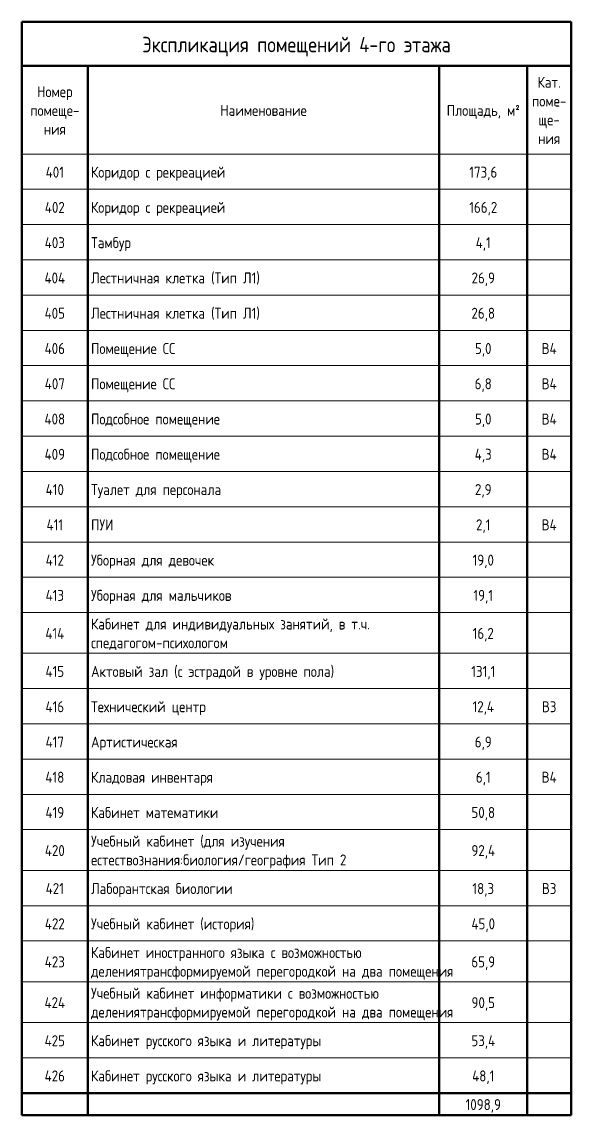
# Model space of a CAD drawing. Header units: millimetres. Extents: x -32 to 417638015, y -35 to 175284279.
# Drawn here: x 417454200 to 417466701, y 175250000 to 175274855 of the extents above; entities that cross this region are included whole.
import ezdxf

# ---------------------------------------------------------------- set-up
doc = ezdxf.new("R2010")
doc.units = ezdxf.units.MM
doc.layers.add('Графика', color=7, linetype='Continuous', lineweight=20)
doc.layers.add('Линии', color=7, linetype='Continuous', lineweight=9, true_color=0x00a600)
doc.styles.add('GOST Common_10', font='GOST_Common.ttf', dxfattribs={"width": 0.9, "height": 3.5})
doc.styles.add('GOST Common_11', font='GOST_Common.ttf', dxfattribs={"width": 0.9, "height": 2.5})

msp = doc.modelspace()

# ---------------------------------------------------------------- linework, layer by layer
at = {"layer": 'Линии', "color": 7, "lineweight": 50}
for p, q in [((417454200, 175274855), (417454200, 175273855)), ((417466701, 175274855), (417454200, 175274855)), ((417466701, 175273855), (417466701, 175274855)), ((417454200, 175273855), (417454200, 175250000)), ((417454200, 175273855), (417466701, 175273855)), ((417455700, 175273855), (417455700, 175271851)), ((417463700, 175273855), (417463700, 175271851)), ((417465700, 175273855), (417465700, 175271851)), ((417466700, 175273855), (417466700, 175271851)), ((417466701, 175273855), (417466701, 175250000)), ((417455700, 175271851), (417455700, 175271049)), ((417463700, 175271851), (417463700, 175271049)), ((417465700, 175271851), (417465700, 175271049)), ((417466700, 175271851), (417466700, 175271049)), ((417455700, 175271049), (417455700, 175270247)), ((417463700, 175271049), (417463700, 175270247)), ((417465700, 175271049), (417465700, 175270247)), ((417466700, 175271049), (417466700, 175270247)), ((417455700, 175270247), (417455700, 175269445)), ((417463700, 175270247), (417463700, 175269445)), ((417465700, 175270247), (417465700, 175269445)), ((417466700, 175270247), (417466700, 175269445)), ((417455700, 175269445), (417455700, 175268643)), ((417463700, 175269445), (417463700, 175268643)), ((417465700, 175269445), (417465700, 175268643)), ((417466700, 175269445), (417466700, 175268643)), ((417455700, 175268643), (417455700, 175267841)), ((417463700, 175268643), (417463700, 175267841)), ((417465700, 175268643), (417465700, 175267841)), ((417466700, 175268643), (417466700, 175267841)), ((417455700, 175267841), (417455700, 175267040)), ((417463700, 175267841), (417463700, 175267040)), ((417465700, 175267841), (417465700, 175267040)), ((417466700, 175267841), (417466700, 175267040)), ((417455700, 175267040), (417455700, 175266238)), ((417463700, 175267040), (417463700, 175266238)), ((417465700, 175267040), (417465700, 175266238)), ((417466700, 175267040), (417466700, 175266238)), ((417455700, 175266238), (417455700, 175265436)), ((417463700, 175266238), (417463700, 175265436)), ((417465700, 175266238), (417465700, 175265436)), ((417466700, 175266238), (417466700, 175265436)), ((417455700, 175265436), (417455700, 175264634)), ((417463700, 175265436), (417463700, 175264634)), ((417465700, 175265436), (417465700, 175264634)), ((417466700, 175265436), (417466700, 175264634)), ((417455700, 175264634), (417455700, 175263832)), ((417463700, 175264634), (417463700, 175263832)), ((417465700, 175264634), (417465700, 175263832)), ((417466700, 175264634), (417466700, 175263832)), ((417455700, 175263832), (417455700, 175263030)), ((417463700, 175263832), (417463700, 175263030)), ((417465700, 175263832), (417465700, 175263030)), ((417466700, 175263832), (417466700, 175263030)), ((417455700, 175263030), (417455700, 175262229)), ((417463700, 175263030), (417463700, 175262229)), ((417465700, 175263030), (417465700, 175262229)), ((417466700, 175263030), (417466700, 175262229)), ((417455700, 175262229), (417455700, 175261427)), ((417463700, 175262229), (417463700, 175261427)), ((417465700, 175262229), (417465700, 175261427)), ((417466700, 175262229), (417466700, 175261427)), ((417455700, 175261427), (417455700, 175260499)), ((417463700, 175261427), (417463700, 175260499)), ((417465700, 175261427), (417465700, 175260499)), ((417466700, 175261427), (417466700, 175260499)), ((417455700, 175260499), (417455700, 175259698)), ((417463700, 175260499), (417463700, 175259698)), ((417465700, 175260499), (417465700, 175259698)), ((417466700, 175260499), (417466700, 175259698)), ((417455700, 175259698), (417455700, 175258896)), ((417463700, 175259698), (417463700, 175258896)), ((417465700, 175259698), (417465700, 175258896)), ((417466700, 175259698), (417466700, 175258896)), ((417455700, 175258896), (417455700, 175258094)), ((417463700, 175258896), (417463700, 175258094)), ((417465700, 175258896), (417465700, 175258094)), ((417466700, 175258896), (417466700, 175258094)), ((417455700, 175258094), (417455700, 175257292)), ((417463700, 175258094), (417463700, 175257292)), ((417465700, 175258094), (417465700, 175257292)), ((417466700, 175258094), (417466700, 175257292)), ((417455700, 175257292), (417455700, 175256490)), ((417463700, 175257292), (417463700, 175256490)), ((417465700, 175257292), (417465700, 175256490)), ((417466700, 175257292), (417466700, 175256490)), ((417455700, 175256490), (417455700, 175255563)), ((417463700, 175256490), (417463700, 175255563)), ((417465700, 175256490), (417465700, 175255563)), ((417466700, 175256490), (417466700, 175255563)), ((417455700, 175255563), (417455700, 175254761)), ((417463700, 175255563), (417463700, 175254761)), ((417465700, 175255563), (417465700, 175254761)), ((417466700, 175255563), (417466700, 175254761)), ((417455700, 175254761), (417455700, 175253959)), ((417463700, 175254761), (417463700, 175253959)), ((417465700, 175254761), (417465700, 175253959)), ((417466700, 175254761), (417466700, 175253959)), ((417455700, 175253959), (417455700, 175253032)), ((417463700, 175253959), (417463700, 175253032)), ((417465700, 175253959), (417465700, 175253032)), ((417466700, 175253959), (417466700, 175253032)), ((417455700, 175253032), (417455700, 175252105)), ((417463700, 175253032), (417463700, 175252105)), ((417465700, 175253032), (417465700, 175252105)), ((417466700, 175253032), (417466700, 175252105)), ((417455700, 175252105), (417455700, 175251303)), ((417463700, 175252105), (417463700, 175251303)), ((417465700, 175252105), (417465700, 175251303)), ((417466700, 175252105), (417466700, 175251303)), ((417455700, 175251303), (417455700, 175250501)), ((417463700, 175251303), (417463700, 175250501)), ((417465700, 175251303), (417465700, 175250501)), ((417466700, 175251303), (417466700, 175250501)), ((417455700, 175250501), (417454200, 175250501)), ((417463700, 175250501), (417455700, 175250501)), ((417455700, 175250501), (417455700, 175250000)), ((417465700, 175250501), (417463700, 175250501)), ((417463700, 175250501), (417463700, 175250000)), ((417466700, 175250501), (417465700, 175250501)), ((417465700, 175250501), (417465700, 175250000)), ((417466700, 175250501), (417466700, 175250000)), ((417466701, 175250000), (417454200, 175250000))]:
    msp.add_line(p, q, dxfattribs=at)
at = {"layer": 'Линии', "color": 7, "lineweight": 20}
for p, q in [((417455700, 175271851), (417454200, 175271851)), ((417463700, 175271851), (417455700, 175271851)), ((417465700, 175271851), (417463700, 175271851)), ((417466700, 175271851), (417465700, 175271851)), ((417455700, 175271049), (417454200, 175271049)), ((417463700, 175271049), (417455700, 175271049)), ((417465700, 175271049), (417463700, 175271049)), ((417466700, 175271049), (417465700, 175271049)), ((417455700, 175270247), (417454200, 175270247)), ((417463700, 175270247), (417455700, 175270247)), ((417465700, 175270247), (417463700, 175270247)), ((417466700, 175270247), (417465700, 175270247)), ((417455700, 175269445), (417454200, 175269445)), ((417463700, 175269445), (417455700, 175269445)), ((417465700, 175269445), (417463700, 175269445)), ((417466700, 175269445), (417465700, 175269445)), ((417455700, 175268643), (417454200, 175268643)), ((417463700, 175268643), (417455700, 175268643)), ((417465700, 175268643), (417463700, 175268643)), ((417466700, 175268643), (417465700, 175268643)), ((417455700, 175267841), (417454200, 175267841)), ((417463700, 175267841), (417455700, 175267841)), ((417465700, 175267841), (417463700, 175267841)), ((417466700, 175267841), (417465700, 175267841)), ((417455700, 175267040), (417454200, 175267040)), ((417463700, 175267040), (417455700, 175267040)), ((417465700, 175267040), (417463700, 175267040)), ((417466700, 175267040), (417465700, 175267040)), ((417455700, 175266238), (417454200, 175266238)), ((417463700, 175266238), (417455700, 175266238)), ((417465700, 175266238), (417463700, 175266238)), ((417466700, 175266238), (417465700, 175266238)), ((417455700, 175265436), (417454200, 175265436)), ((417463700, 175265436), (417455700, 175265436)), ((417465700, 175265436), (417463700, 175265436)), ((417466700, 175265436), (417465700, 175265436)), ((417455700, 175264634), (417454200, 175264634)), ((417463700, 175264634), (417455700, 175264634)), ((417465700, 175264634), (417463700, 175264634)), ((417466700, 175264634), (417465700, 175264634)), ((417455700, 175263832), (417454200, 175263832)), ((417463700, 175263832), (417455700, 175263832)), ((417465700, 175263832), (417463700, 175263832)), ((417466700, 175263832), (417465700, 175263832)), ((417455700, 175263030), (417454200, 175263030)), ((417463700, 175263030), (417455700, 175263030)), ((417465700, 175263030), (417463700, 175263030)), ((417466700, 175263030), (417465700, 175263030)), ((417455700, 175262229), (417454200, 175262229)), ((417463700, 175262229), (417455700, 175262229)), ((417465700, 175262229), (417463700, 175262229)), ((417466700, 175262229), (417465700, 175262229)), ((417455700, 175261427), (417454200, 175261427)), ((417463700, 175261427), (417455700, 175261427)), ((417465700, 175261427), (417463700, 175261427)), ((417466700, 175261427), (417465700, 175261427)), ((417455700, 175260499), (417454200, 175260499)), ((417463700, 175260499), (417455700, 175260499)), ((417465700, 175260499), (417463700, 175260499)), ((417466700, 175260499), (417465700, 175260499)), ((417455700, 175259698), (417454200, 175259698)), ((417463700, 175259698), (417455700, 175259698)), ((417465700, 175259698), (417463700, 175259698)), ((417466700, 175259698), (417465700, 175259698)), ((417455700, 175258896), (417454200, 175258896)), ((417463700, 175258896), (417455700, 175258896)), ((417465700, 175258896), (417463700, 175258896)), ((417466700, 175258896), (417465700, 175258896)), ((417455700, 175258094), (417454200, 175258094)), ((417463700, 175258094), (417455700, 175258094)), ((417465700, 175258094), (417463700, 175258094)), ((417466700, 175258094), (417465700, 175258094)), ((417455700, 175257292), (417454200, 175257292)), ((417463700, 175257292), (417455700, 175257292)), ((417465700, 175257292), (417463700, 175257292)), ((417466700, 175257292), (417465700, 175257292)), ((417455700, 175256490), (417454200, 175256490)), ((417463700, 175256490), (417455700, 175256490)), ((417465700, 175256490), (417463700, 175256490)), ((417466700, 175256490), (417465700, 175256490)), ((417455700, 175255563), (417454200, 175255563)), ((417463700, 175255563), (417455700, 175255563)), ((417465700, 175255563), (417463700, 175255563)), ((417466700, 175255563), (417465700, 175255563)), ((417455700, 175254761), (417454200, 175254761)), ((417463700, 175254761), (417455700, 175254761)), ((417465700, 175254761), (417463700, 175254761)), ((417466700, 175254761), (417465700, 175254761)), ((417455700, 175253959), (417454200, 175253959)), ((417463700, 175253959), (417455700, 175253959)), ((417465700, 175253959), (417463700, 175253959)), ((417466700, 175253959), (417465700, 175253959)), ((417455700, 175253032), (417454200, 175253032)), ((417463700, 175253032), (417455700, 175253032)), ((417465700, 175253032), (417463700, 175253032)), ((417466700, 175253032), (417465700, 175253032)), ((417455700, 175252105), (417454200, 175252105)), ((417463700, 175252105), (417455700, 175252105)), ((417465700, 175252105), (417463700, 175252105)), ((417466700, 175252105), (417465700, 175252105)), ((417455700, 175251303), (417454200, 175251303)), ((417463700, 175251303), (417455700, 175251303)), ((417465700, 175251303), (417463700, 175251303)), ((417466700, 175251303), (417465700, 175251303))]:
    msp.add_line(p, q, dxfattribs=at)

# ---------------------------------------------------------------- texts
at = {"layer": 'Графика', "line_spacing_factor": 1.022761}
for s, insert, char_height, width, attachment_point, style in [('Экспликация помещений 4-го этажа', (417460450, 175274514), 350, 8485.13, 2, 'GOST Common_10'), ('Кат. поме- ще- ния', (417466200, 175273606), 250, 962.45, 2, 'GOST Common_11'), ('Номер помеще- ния', (417454950, 175273393), 250, 1418.03, 2, 'GOST Common_11'), ('Наименование', (417459700, 175272967), 250, 2353.32, 2, 'GOST Common_11'), ('Площадь, м\\fGOST Common|b0|i0|c238|p34|;\\W.9;²', (417464700, 175272967), 250, 2009.37, 2, 'GOST Common_11'), ('401', (417454950, 175271563), 250, 537.04, 2, 'GOST Common_11'), ('Коридор с рекреацией', (417455775, 175271563), 250, 3611.44, 1, 'GOST Common_11'), ('173,6', (417464700, 175271563), 250, 790.47, 2, 'GOST Common_11'), ('402', (417454950, 175270762), 250, 588.33, 2, 'GOST Common_11'), ('Коридор с рекреацией', (417455775, 175270762), 250, 3611.44, 1, 'GOST Common_11'), ('166,2', (417464700, 175270762), 250, 790.47, 2, 'GOST Common_11'), ('403', (417454950, 175269960), 250, 588.33, 2, 'GOST Common_11'), ('Тамбур', (417455775, 175269960), 250, 1203.81, 1, 'GOST Common_11'), ('4,1', (417464700, 175269960), 250, 443.51, 2, 'GOST Common_11'), ('404', (417454950, 175269158), 250, 615.48, 2, 'GOST Common_11'), ('Лестничная клетка (Тип Л1)', (417455775, 175269158), 250, 4595.01, 1, 'GOST Common_11'), ('26,9', (417464700, 175269158), 250, 654.71, 2, 'GOST Common_11'), ('405', (417454950, 175268356), 250, 588.33, 2, 'GOST Common_11'), ('Лестничная клетка (Тип Л1)', (417455775, 175268356), 250, 4595.01, 1, 'GOST Common_11'), ('26,8', (417464700, 175268356), 250, 654.71, 2, 'GOST Common_11'), ('406', (417454950, 175267554), 250, 588.33, 2, 'GOST Common_11'), ('Помещение СС', (417455775, 175267554), 250, 2286.94, 1, 'GOST Common_11'), ('5,0', (417464700, 175267554), 250, 467.65, 2, 'GOST Common_11'), ('В4', (417466200, 175267554), 250, 428.42, 2, 'GOST Common_11'), ('407', (417454950, 175266752), 250, 588.33, 2, 'GOST Common_11'), ('Помещение СС', (417455775, 175266752), 250, 2286.94, 1, 'GOST Common_11'), ('6,8', (417464700, 175266752), 250, 467.65, 2, 'GOST Common_11'), ('В4', (417466200, 175266752), 250, 428.42, 2, 'GOST Common_11'), ('408', (417454950, 175265951), 250, 588.33, 2, 'GOST Common_11'), ('Подсобное помещение', (417455775, 175265951), 250, 3572.22, 1, 'GOST Common_11'), ('5,0', (417464700, 175265951), 250, 467.65, 2, 'GOST Common_11'), ('В4', (417466200, 175265951), 250, 428.42, 2, 'GOST Common_11'), ('409', (417454950, 175265149), 250, 588.33, 2, 'GOST Common_11'), ('Подсобное помещение', (417455775, 175265149), 250, 3572.22, 1, 'GOST Common_11'), ('4,3', (417464700, 175265149), 250, 494.8, 2, 'GOST Common_11'), ('В4', (417466200, 175265149), 250, 428.42, 2, 'GOST Common_11'), ('410', (417454950, 175264347), 250, 537.04, 2, 'GOST Common_11'), ('Туалет для персонала', (417455775, 175264347), 250, 3692.9, 1, 'GOST Common_11'), ('2,9', (417464700, 175264347), 250, 467.65, 2, 'GOST Common_11'), ('411', (417454950, 175263545), 250, 485.75, 2, 'GOST Common_11'), ('ПУИ', (417455775, 175263545), 250, 642.64, 1, 'GOST Common_11'), ('2,1', (417464700, 175263545), 250, 416.36, 2, 'GOST Common_11'), ('В4', (417466200, 175263545), 250, 428.42, 2, 'GOST Common_11'), ('412', (417454950, 175262743), 250, 537.04, 2, 'GOST Common_11'), ('Уборная для девочек', (417455775, 175262743), 250, 3421.36, 1, 'GOST Common_11'), ('19,0', (417464700, 175262743), 250, 603.41, 2, 'GOST Common_11'), ('413', (417454950, 175261941), 250, 537.04, 2, 'GOST Common_11'), ('Уборная для мальчиков', (417455775, 175261941), 250, 3849.79, 1, 'GOST Common_11'), ('19,1', (417464700, 175261941), 250, 552.12, 2, 'GOST Common_11'), ('Кабинет для индивидуальных занятий, в т.ч. спедагогом-психологом', (417455775, 175261290), 250, 7627.17, 1, 'GOST Common_11'), ('414', (417454950, 175261077), 250, 564.19, 2, 'GOST Common_11'), ('16,2', (417464700, 175261077), 250, 603.41, 2, 'GOST Common_11'), ('415', (417454950, 175260212), 250, 537.04, 2, 'GOST Common_11'), ('Актовый зал (с эстрадой в уровне пола)', (417455775, 175260212), 250, 6601.36, 1, 'GOST Common_11'), ('131,1', (417464700, 175260212), 250, 687.89, 2, 'GOST Common_11'), ('416', (417454950, 175259410), 250, 537.04, 2, 'GOST Common_11'), ('Технический центр', (417455775, 175259410), 250, 3170.95, 1, 'GOST Common_11'), ('12,4', (417464700, 175259410), 250, 630.57, 2, 'GOST Common_11'), ('В3', (417466200, 175259410), 250, 401.27, 2, 'GOST Common_11'), ('417', (417454950, 175258608), 250, 537.04, 2, 'GOST Common_11'), ('Артистическая', (417455775, 175258608), 250, 2573.56, 1, 'GOST Common_11'), ('6,9', (417464700, 175258608), 250, 467.65, 2, 'GOST Common_11'), ('418', (417454950, 175257807), 250, 537.04, 2, 'GOST Common_11'), ('Кладовая инвентаря', (417455775, 175257807), 250, 3436.45, 1, 'GOST Common_11'), ('6,1', (417464700, 175257807), 250, 416.36, 2, 'GOST Common_11'), ('В4', (417466200, 175257807), 250, 428.42, 2, 'GOST Common_11'), ('419', (417454950, 175257005), 250, 537.04, 2, 'GOST Common_11'), ('Кабинет математики', (417455775, 175257005), 250, 3599.37, 1, 'GOST Common_11'), ('50,8', (417464700, 175257005), 250, 654.71, 2, 'GOST Common_11'), ('Учебный кабинет (для изучения естествознания:биология/география Тип 2', (417455775, 175256353), 250, 8058.61, 1, 'GOST Common_11'), ('420', (417454950, 175256140), 250, 588.33, 2, 'GOST Common_11'), ('92,4', (417464700, 175256140), 250, 681.86, 2, 'GOST Common_11'), ('421', (417454950, 175255276), 250, 537.04, 2, 'GOST Common_11'), ('Лаборантская биологии', (417455775, 175255276), 250, 3973.49, 1, 'GOST Common_11'), ('18,3', (417464700, 175255276), 250, 603.41, 2, 'GOST Common_11'), ('В3', (417466200, 175255276), 250, 401.27, 2, 'GOST Common_11'), ('422', (417454950, 175254474), 250, 588.33, 2, 'GOST Common_11'), ('Учебный кабинет (история)', (417455775, 175254474), 250, 4498.46, 1, 'GOST Common_11'), ('45,0', (417464700, 175254474), 250, 681.86, 2, 'GOST Common_11'), ('Кабинет иностранного языка с возможностью делениятрансформируемой перегородкой на два помещения', (417455775, 175253822), 250, 9024.07, 1, 'GOST Common_11'), ('423', (417454950, 175253609), 250, 588.33, 2, 'GOST Common_11'), ('65,9', (417464700, 175253609), 250, 654.71, 2, 'GOST Common_11'), ('Учебный кабинет информатики с возможностью делениятрансформируемой перегородкой на два помещения', (417455775, 175252895), 250, 9301.64, 1, 'GOST Common_11'), ('424', (417454950, 175252682), 250, 615.48, 2, 'GOST Common_11'), ('90,5', (417464700, 175252682), 250, 654.71, 2, 'GOST Common_11'), ('425', (417454950, 175251817), 250, 588.33, 2, 'GOST Common_11'), ('Кабинет русского языка и литературы', (417455775, 175251817), 250, 6438.44, 1, 'GOST Common_11'), ('53,4', (417464700, 175251817), 250, 681.86, 2, 'GOST Common_11'), ('426', (417454950, 175251016), 250, 588.33, 2, 'GOST Common_11'), ('Кабинет русского языка и литературы', (417455775, 175251016), 250, 6438.44, 1, 'GOST Common_11'), ('48,1', (417464700, 175251016), 250, 630.57, 2, 'GOST Common_11'), ('1098,9', (417464700, 175250364), 250, 977.53, 2, 'GOST Common_11')]:
    msp.add_mtext(s, dxfattribs=dict(at, insert=insert, char_height=char_height, width=width, attachment_point=attachment_point, style=style))

doc.saveas('drawing.dxf')
